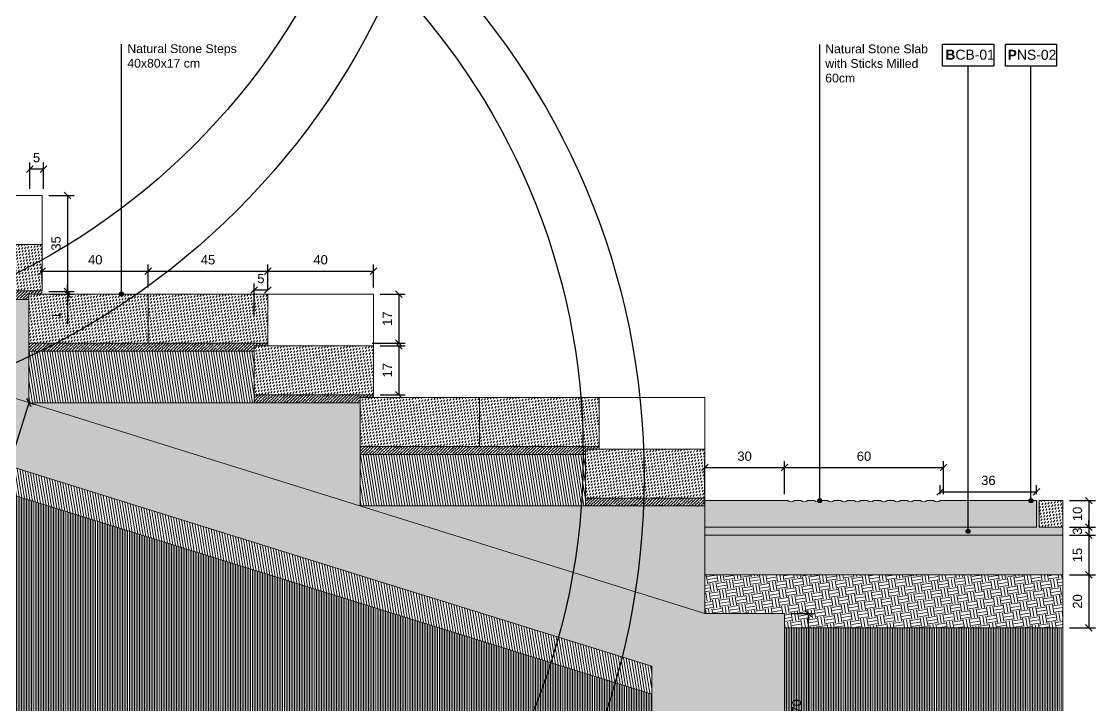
# Model space of a CAD drawing. Header units: metres. Extents: x -325 to 301, y -147 to 149.
# Drawn here: x 76.837 to 80.885, y 38.441 to 41.02 of the extents above; entities that cross this region are included whole.
import ezdxf

# ---------------------------------------------------------------- set-up
doc = ezdxf.new("R2010")
doc.units = ezdxf.units.M
doc.layers.get('Defpoints').update_dxf_attribs({"lineweight": 13})
doc.layers.add('-AUX_MON', color=3, linetype='Continuous', plot=False)
doc.layers.add('-AUX_RIM', color=2, linetype='Continuous', plot=False)
doc.layers.add('0-TX-1_25', color=7, linetype='Continuous', true_color=0x3f4f7f)
doc.layers.add('EIT_3 TR sorra', color=7, linetype='Continuous', true_color=0xd8ceb0)
doc.layers.add('03-TR-Paviment_08_Natural Stone Bleachers', color=7, linetype='Continuous', lineweight=5, true_color=0xafad9d)
doc.layers.add('3-TR tot_u', color=7, linetype='Continuous', lineweight=5, true_color=0x787878)
for name, color, linetype, lineweight in [('1-CM', 7, 'Continuous', 0), ('2-L-secció', 1, 'Continuous', 0), ('3-TR Formigó', 252, 'Continuous', 0), ('3-TR Seleccionat', 44, 'Continuous', 0), ('3-TR Tot-u', 37, 'Continuous', 0)]:
    doc.layers.add(name, color=color, linetype=linetype, lineweight=lineweight)
doc.layers.add('A-KEYPLAN_HATCH', color=7, linetype='Continuous')
doc.layers.add('A_TEXT_2', color=7, linetype='Continuous')
doc.styles.get("Standard").update_dxf_attribs({"font": 'arial.ttf'})
doc.dimstyles.new('ISO-25', dxfattribs={"dimtxt": 0.1, "dimasz": 0.1, "dimexe": 0.1, "dimexo": 0.1, "dimgap": 0.1, "dimtad": 1, "dimdec": 0, "dimlfac": 100, "dimzin": 9, "dimtxsty": 'Standard', "dimblk": 'OBLIQUE', "dimcen": 0.1, "dimadec": 0, "dimazin": 0, "dimtfac": 1, "dimtdec": 0, "dimtmove": 0, "dimatfit": 3, "dimldrblk": 'OBLIQUE', "dimfxl": 1, "dimarcsym": 0})

# ---------------------------------------------------------------- blocks, each defined once
blk = doc.blocks.new('_Oblique')
at = {"color": 0, "lineweight": -2}
blk.add_line((-0.5, -0.5), (0.5, 0.5), dxfattribs=at)
blk = doc.blocks.new('*D1819')
at = {"layer": '0-TX-1_25', "color": 0, "lineweight": -2, "transparency": 16777216}
for p, q in [((78.1884, 39.797), (78.2834, 39.797)), ((78.2584, 39.797), (78.2584, 39.6125)), ((78.1884, 39.6125), (78.2834, 39.6125))]:
    blk.add_line(p, q, dxfattribs=at)
at = {"layer": 'Defpoints', "color": 0, "transparency": 16777216}
for p in [(78.1634, 39.797), (78.1634, 39.6125), (78.2584, 39.6125)]:
    blk.add_point(p, dxfattribs=at)
at = {"layer": '0-TX-1_25', "color": 0, "lineweight": -2, "transparency": 16777216, "xscale": 0.025, "yscale": 0.025, "zscale": 0.025}
for p, rotation in [((78.2584, 39.797), 90), ((78.2584, 39.6125), 270)]:
    blk.add_blockref('_Oblique', p, dxfattribs=dict(at, rotation=rotation))
at = {"layer": '0-TX-1_25', "color": 0, "transparency": 16777216, "insert": (78.2158, 39.7048), "char_height": 0.035, "attachment_point": 5, "rotation": 90}
blk.add_mtext('17', dxfattribs=at)
blk = doc.blocks.new('*D1813')
at = {"layer": '0-TX-1_25', "color": 0, "lineweight": -2, "transparency": 16777216}
for p, q in [((76.8679, 40.3883), (76.8679, 40.4883)), ((76.9192, 40.3888), (76.9192, 40.4883)), ((76.9192, 40.4633), (76.8679, 40.4633))]:
    blk.add_line(p, q, dxfattribs=at)
at = {"layer": 'Defpoints', "color": 0, "transparency": 16777216}
for p in [(76.8679, 40.4633), (76.8679, 40.3633), (76.9192, 40.3638)]:
    blk.add_point(p, dxfattribs=at)
at = {"layer": '0-TX-1_25', "color": 0, "lineweight": -2, "transparency": 16777216, "xscale": 0.025, "yscale": 0.025, "zscale": 0.025, "rotation": 180}
blk.add_blockref('_Oblique', (76.8679, 40.4633), dxfattribs=at)
at = {"layer": '0-TX-1_25', "color": 0, "lineweight": -2, "transparency": 16777216, "xscale": 0.025, "yscale": 0.025, "zscale": 0.025}
blk.add_blockref('_Oblique', (76.9192, 40.4633), dxfattribs=at)
at = {"layer": '0-TX-1_25', "color": 0, "transparency": 16777216, "insert": (76.8935, 40.5061), "char_height": 0.035, "attachment_point": 5}
blk.add_mtext('5', dxfattribs=at)
blk = doc.blocks.new('*D1817')
at = {"layer": '0-TX-1_25', "color": 0, "lineweight": -2, "transparency": 16777216}
for p, q in [((76.9396, 40.3633), (77.0349, 40.3633)), ((77.0099, 40.3633), (77.0099, 40.002)), ((76.9396, 40.002), (77.0349, 40.002))]:
    blk.add_line(p, q, dxfattribs=at)
at = {"layer": 'Defpoints', "color": 0, "transparency": 16777216}
for p in [(76.9146, 40.3633), (76.9146, 40.002), (77.0099, 40.002)]:
    blk.add_point(p, dxfattribs=at)
at = {"layer": '0-TX-1_25', "color": 0, "lineweight": -2, "transparency": 16777216, "xscale": 0.025, "yscale": 0.025, "zscale": 0.025}
for p, rotation in [((77.0099, 40.3633), 90), ((77.0099, 40.002), 270)]:
    blk.add_blockref('_Oblique', p, dxfattribs=dict(at, rotation=rotation))
at = {"layer": '0-TX-1_25', "color": 0, "transparency": 16777216, "insert": (76.967, 40.1827), "char_height": 0.035, "attachment_point": 5, "rotation": 90}
blk.add_mtext('35', dxfattribs=at)
blk = doc.blocks.new('*D1818')
at = {"layer": '0-TX-1_25', "color": 0, "lineweight": -2, "transparency": 16777216}
for p, q in [((76.9395, 40.002), (77.0349, 40.002)), ((77.0099, 40.002), (77.0099, 40.027)), ((77.0099, 40.002), (77.0099, 39.992)), ((76.9395, 39.992), (77.0349, 39.992)), ((77.0099, 39.992), (77.0099, 39.8791))]:
    blk.add_line(p, q, dxfattribs=at)
at = {"layer": 'Defpoints', "color": 0, "transparency": 16777216}
for p in [(76.9145, 40.002), (76.9145, 39.992), (77.0099, 39.992)]:
    blk.add_point(p, dxfattribs=at)
at = {"layer": '0-TX-1_25', "color": 0, "lineweight": -2, "transparency": 16777216, "xscale": 0.025, "yscale": 0.025, "zscale": 0.025}
for p, rotation in [((77.0099, 40.002), 270), ((77.0099, 39.992), 90)]:
    blk.add_blockref('_Oblique', p, dxfattribs=dict(at, rotation=rotation))
at = {"layer": '0-TX-1_25', "color": 0, "transparency": 16777216, "insert": (76.9673, 39.9106), "char_height": 0.035, "attachment_point": 5, "rotation": 90}
blk.add_mtext('1', dxfattribs=at)
blk = doc.blocks.new('*D1816')
at = {"layer": '0-TX-1_25', "color": 0, "lineweight": -2, "transparency": 16777216}
for p, q in [((76.8646, 39.5825), (76.7901, 39.3439)), ((76.8646, 39.5825), (76.8884, 39.5751)), ((76.7901, 39.3439), (76.814, 39.3364))]:
    blk.add_line(p, q, dxfattribs=at)
at = {"layer": 'Defpoints', "color": 0, "transparency": 16777216}
for p in [(76.8646, 39.5825), (76.7901, 39.3439), (76.7901, 39.3439)]:
    blk.add_point(p, dxfattribs=at)
at = {"layer": '0-TX-1_25', "color": 0, "lineweight": -2, "transparency": 16777216, "xscale": 0.025, "yscale": 0.025, "zscale": 0.025}
for p, rotation in [((76.8646, 39.5825), 72.67923719380184), ((76.7901, 39.3439), 252.6792371938018)]:
    blk.add_blockref('_Oblique', p, dxfattribs=dict(at, rotation=rotation))
at = {"layer": '0-TX-1_25', "color": 0, "transparency": 16777216, "insert": (76.7864, 39.476), "char_height": 0.035, "attachment_point": 5, "rotation": 72.6792}
blk.add_mtext('25', dxfattribs=at)
blk = doc.blocks.new('*D1824')
at = {"layer": '0-TX-1_25', "color": 0, "lineweight": -2, "transparency": 16777216}
for p, q in [((80.7872, 39.2131), (80.8848, 39.2131)), ((80.8598, 39.2131), (80.8598, 39.1131)), ((80.7872, 39.1131), (80.8848, 39.1131))]:
    blk.add_line(p, q, dxfattribs=at)
at = {"layer": 'Defpoints', "color": 0, "transparency": 16777216}
for p in [(80.7622, 39.2131), (80.7622, 39.1131), (80.8598, 39.1131)]:
    blk.add_point(p, dxfattribs=at)
at = {"layer": '0-TX-1_25', "color": 0, "lineweight": -2, "transparency": 16777216, "xscale": 0.025, "yscale": 0.025, "zscale": 0.025}
for p, rotation in [((80.8598, 39.2131), 90), ((80.8598, 39.1131), 270)]:
    blk.add_blockref('_Oblique', p, dxfattribs=dict(at, rotation=rotation))
at = {"layer": '0-TX-1_25', "color": 0, "transparency": 16777216, "insert": (80.8169, 39.1631), "char_height": 0.035, "attachment_point": 5, "rotation": 90}
blk.add_mtext('10', dxfattribs=at)
blk = doc.blocks.new('*D1822')
at = {"layer": '0-TX-1_25', "color": 0, "lineweight": -2, "transparency": 16777216}
for p, q in [((80.7872, 39.1131), (80.8848, 39.1131)), ((80.8598, 39.1131), (80.8598, 39.1381)), ((80.8598, 39.1131), (80.8598, 39.0831)), ((80.7872, 39.0831), (80.8848, 39.0831)), ((80.8598, 39.0831), (80.8598, 39.0581))]:
    blk.add_line(p, q, dxfattribs=at)
at = {"layer": 'Defpoints', "color": 0, "transparency": 16777216}
for p in [(80.7622, 39.1131), (80.7622, 39.0831), (80.8598, 39.0831)]:
    blk.add_point(p, dxfattribs=at)
at = {"layer": '0-TX-1_25', "color": 0, "lineweight": -2, "transparency": 16777216, "xscale": 0.025, "yscale": 0.025, "zscale": 0.025}
for p, rotation in [((80.8598, 39.1131), 270), ((80.8598, 39.0831), 90)]:
    blk.add_blockref('_Oblique', p, dxfattribs=dict(at, rotation=rotation))
at = {"layer": '0-TX-1_25', "color": 0, "transparency": 16777216, "insert": (80.8169, 39.0981), "char_height": 0.035, "attachment_point": 5, "rotation": 90}
blk.add_mtext('3', dxfattribs=at)
blk = doc.blocks.new('hatch keyplan 2')
at = {"layer": 'A-KEYPLAN_HATCH'}
blk.add_lwpolyline([(0, 0.00548), (0.01287, 0.00548), (0.01287, 0), (0, 0)], close=True, dxfattribs=at)
blk = doc.blocks.new('hatch keyplan')
at = {"layer": 'A-KEYPLAN_HATCH'}
blk.add_blockref('hatch keyplan 2', (1.43058, 0.85215), dxfattribs=at)
blk = doc.blocks.new('PNS01')
at = {"layer": 'A-KEYPLAN_HATCH'}
blk.add_blockref('hatch keyplan', (-1.42958, -0.85215), dxfattribs=at)
at = {"layer": 'A_TEXT_2', "insert": (0.0002, 0.00408), "char_height": 0.0025, "attachment_point": 1}
blk.add_mtext_dynamic_manual_height_columns('\\pi0.00139;{\\fArial|b1|i0|c0|p34;P}NS-02', width=0.0145619, gutter_width=0.015, heights=[0], dxfattribs=at)
blk = doc.blocks.new('POINT')
at = {"layer": '0-TX-1_25'}
h = blk.add_hatch(dxfattribs=at)
h.set_pattern_fill('ANGLE', color=256)
h.set_pattern_definition([(0, (-83.747, -12.726), (0, 6.985), [5.08, -1.905]), (90, (-83.747, -12.726), (-6.985, 4e-16), [5.08, -1.905])])
edge = h.paths.add_edge_path()
edge.add_arc((0, 0), 0.0075, 0, 360)
h = blk.add_hatch(color=256, dxfattribs=at)
h.dxf.hatch_style = 1
edge = h.paths.add_edge_path()
edge.add_arc((0, 0), 0.0075, 0, 360)
blk.add_circle((0, 0), 0.0075, dxfattribs=at)
blk = doc.blocks.new('*D1823')
at = {"layer": '0-TX-1_25', "color": 0, "lineweight": -2, "transparency": 16777216}
for p, q in [((80.2997, 39.2381), (80.2997, 39.2714)), ((80.6622, 39.2381), (80.6622, 39.2714)), ((80.2997, 39.2464), (80.6622, 39.2464))]:
    blk.add_line(p, q, dxfattribs=at)
at = {"layer": 'Defpoints', "color": 0, "transparency": 16777216}
for p in [(80.6622, 39.2464), (80.2997, 39.2131), (80.6622, 39.2131)]:
    blk.add_point(p, dxfattribs=at)
at = {"layer": '0-TX-1_25', "color": 0, "lineweight": -2, "transparency": 16777216, "xscale": 0.025, "yscale": 0.025, "zscale": 0.025, "rotation": 180}
blk.add_blockref('_Oblique', (80.2997, 39.2464), dxfattribs=at)
at = {"layer": '0-TX-1_25', "color": 0, "lineweight": -2, "transparency": 16777216, "xscale": 0.025, "yscale": 0.025, "zscale": 0.025}
blk.add_blockref('_Oblique', (80.6622, 39.2464), dxfattribs=at)
at = {"layer": '0-TX-1_25', "color": 0, "transparency": 16777216, "insert": (80.481, 39.2893), "char_height": 0.035, "attachment_point": 5}
blk.add_mtext('36', dxfattribs=at)
blk = doc.blocks.new('*D1820')
at = {"layer": '0-TX-1_25', "color": 0, "lineweight": -2, "transparency": 16777216}
for p, q in [((79.7122, 39.2381), (79.7122, 39.3626)), ((80.3122, 39.2381), (80.3122, 39.3626)), ((79.7122, 39.3376), (80.3122, 39.3376))]:
    blk.add_line(p, q, dxfattribs=at)
at = {"layer": 'Defpoints', "color": 0, "transparency": 16777216}
for p in [(80.3122, 39.3376), (79.7122, 39.2131), (80.3122, 39.2131)]:
    blk.add_point(p, dxfattribs=at)
at = {"layer": '0-TX-1_25', "color": 0, "lineweight": -2, "transparency": 16777216, "xscale": 0.025, "yscale": 0.025, "zscale": 0.025, "rotation": 180}
blk.add_blockref('_Oblique', (79.7122, 39.3376), dxfattribs=at)
at = {"layer": '0-TX-1_25', "color": 0, "lineweight": -2, "transparency": 16777216, "xscale": 0.025, "yscale": 0.025, "zscale": 0.025}
blk.add_blockref('_Oblique', (80.3122, 39.3376), dxfattribs=at)
at = {"layer": '0-TX-1_25', "color": 0, "transparency": 16777216, "insert": (80.0122, 39.3804), "char_height": 0.035, "attachment_point": 5}
blk.add_mtext('60', dxfattribs=at)
blk = doc.blocks.new('*D1821')
at = {"layer": '0-TX-1_25', "color": 0, "lineweight": -2, "transparency": 16777216}
for p, q in [((79.4122, 39.2381), (79.4122, 39.3626)), ((79.7122, 39.2381), (79.7122, 39.3626)), ((79.4122, 39.3376), (79.7122, 39.3376))]:
    blk.add_line(p, q, dxfattribs=at)
at = {"layer": 'Defpoints', "color": 0, "transparency": 16777216}
for p in [(79.7122, 39.3376), (79.4122, 39.2131), (79.7122, 39.2131)]:
    blk.add_point(p, dxfattribs=at)
at = {"layer": '0-TX-1_25', "color": 0, "lineweight": -2, "transparency": 16777216, "xscale": 0.025, "yscale": 0.025, "zscale": 0.025, "rotation": 180}
blk.add_blockref('_Oblique', (79.4122, 39.3376), dxfattribs=at)
at = {"layer": '0-TX-1_25', "color": 0, "lineweight": -2, "transparency": 16777216, "xscale": 0.025, "yscale": 0.025, "zscale": 0.025}
blk.add_blockref('_Oblique', (79.7122, 39.3376), dxfattribs=at)
at = {"layer": '0-TX-1_25', "color": 0, "transparency": 16777216, "insert": (79.5622, 39.3805), "char_height": 0.035, "attachment_point": 5}
blk.add_mtext('30', dxfattribs=at)
blk = doc.blocks.new('*D1825')
at = {"layer": '0-TX-1_25', "color": 0, "lineweight": -2, "transparency": 16777216}
for p, q in [((77.7646, 40.017), (77.7646, 40.1032)), ((77.7646, 40.0782), (78.1634, 40.0782)), ((78.1634, 40.017), (78.1634, 40.1032))]:
    blk.add_line(p, q, dxfattribs=at)
at = {"layer": 'Defpoints', "color": 0, "transparency": 16777216}
for p in [(78.1634, 40.0782), (77.7646, 39.992), (78.1634, 39.992)]:
    blk.add_point(p, dxfattribs=at)
at = {"layer": '0-TX-1_25', "color": 0, "lineweight": -2, "transparency": 16777216, "xscale": 0.025, "yscale": 0.025, "zscale": 0.025, "rotation": 180}
blk.add_blockref('_Oblique', (77.7646, 40.0782), dxfattribs=at)
at = {"layer": '0-TX-1_25', "color": 0, "lineweight": -2, "transparency": 16777216, "xscale": 0.025, "yscale": 0.025, "zscale": 0.025}
blk.add_blockref('_Oblique', (78.1634, 40.0782), dxfattribs=at)
at = {"layer": '0-TX-1_25', "color": 0, "transparency": 16777216, "insert": (77.964, 40.1211), "char_height": 0.035, "attachment_point": 5}
blk.add_mtext('40', dxfattribs=at)
blk = doc.blocks.new('*D1826')
at = {"layer": '0-TX-1_25', "color": 0, "lineweight": -2, "transparency": 16777216}
for p, q in [((77.3146, 40.017), (77.3146, 40.1032)), ((77.3146, 40.0782), (77.7646, 40.0782)), ((77.7646, 40.017), (77.7646, 40.1032))]:
    blk.add_line(p, q, dxfattribs=at)
at = {"layer": 'Defpoints', "color": 0, "transparency": 16777216}
for p in [(77.7646, 40.0782), (77.3146, 39.992), (77.7646, 39.992)]:
    blk.add_point(p, dxfattribs=at)
at = {"layer": '0-TX-1_25', "color": 0, "lineweight": -2, "transparency": 16777216, "xscale": 0.025, "yscale": 0.025, "zscale": 0.025, "rotation": 180}
blk.add_blockref('_Oblique', (77.3146, 40.0782), dxfattribs=at)
at = {"layer": '0-TX-1_25', "color": 0, "lineweight": -2, "transparency": 16777216, "xscale": 0.025, "yscale": 0.025, "zscale": 0.025}
blk.add_blockref('_Oblique', (77.7646, 40.0782), dxfattribs=at)
at = {"layer": '0-TX-1_25', "color": 0, "transparency": 16777216, "insert": (77.5396, 40.121), "char_height": 0.035, "attachment_point": 5}
blk.add_mtext('45', dxfattribs=at)
blk = doc.blocks.new('*D1827')
at = {"layer": '0-TX-1_25', "color": 0, "lineweight": -2, "transparency": 16777216}
for p, q in [((76.9146, 40.0288), (76.9146, 40.1032)), ((76.9146, 40.0782), (77.3146, 40.0782)), ((77.3146, 40.0288), (77.3146, 40.1032))]:
    blk.add_line(p, q, dxfattribs=at)
at = {"layer": 'Defpoints', "color": 0, "transparency": 16777216}
for p in [(77.3146, 40.0782), (76.9146, 40.0038), (77.3146, 40.0038)]:
    blk.add_point(p, dxfattribs=at)
at = {"layer": '0-TX-1_25', "color": 0, "lineweight": -2, "transparency": 16777216, "xscale": 0.025, "yscale": 0.025, "zscale": 0.025, "rotation": 180}
blk.add_blockref('_Oblique', (76.9146, 40.0782), dxfattribs=at)
at = {"layer": '0-TX-1_25', "color": 0, "lineweight": -2, "transparency": 16777216, "xscale": 0.025, "yscale": 0.025, "zscale": 0.025}
blk.add_blockref('_Oblique', (77.3146, 40.0782), dxfattribs=at)
at = {"layer": '0-TX-1_25', "color": 0, "transparency": 16777216, "insert": (77.1146, 40.1211), "char_height": 0.035, "attachment_point": 5}
blk.add_mtext('40', dxfattribs=at)
blk = doc.blocks.new('*D1828')
at = {"layer": '0-TX-1_25', "color": 0, "lineweight": -2, "transparency": 16777216}
for p, q in [((77.7134, 39.9073), (77.7134, 40.0323)), ((77.7646, 40.0073), (77.7134, 40.0073)), ((77.7646, 40.0073), (77.7646, 40.0323))]:
    blk.add_line(p, q, dxfattribs=at)
at = {"layer": 'Defpoints', "color": 0, "transparency": 16777216}
for p in [(77.7134, 40.0073), (77.7646, 39.992), (77.7134, 39.797)]:
    blk.add_point(p, dxfattribs=at)
at = {"layer": '0-TX-1_25', "color": 0, "lineweight": -2, "transparency": 16777216, "xscale": 0.025, "yscale": 0.025, "zscale": 0.025, "rotation": 180}
blk.add_blockref('_Oblique', (77.7134, 40.0073), dxfattribs=at)
at = {"layer": '0-TX-1_25', "color": 0, "lineweight": -2, "transparency": 16777216, "xscale": 0.025, "yscale": 0.025, "zscale": 0.025}
blk.add_blockref('_Oblique', (77.7646, 40.0073), dxfattribs=at)
at = {"layer": '0-TX-1_25', "color": 0, "transparency": 16777216, "insert": (77.739, 40.0501), "char_height": 0.035, "attachment_point": 5}
blk.add_mtext('5', dxfattribs=at)
blk = doc.blocks.new('*D1829')
at = {"layer": '0-TX-1_25', "color": 0, "lineweight": -2, "transparency": 16777216}
for p, q in [((78.1884, 39.9914), (78.2834, 39.9914)), ((78.2584, 39.9914), (78.2584, 39.807)), ((78.1584, 39.807), (78.2834, 39.807))]:
    blk.add_line(p, q, dxfattribs=at)
at = {"layer": 'Defpoints', "color": 0, "transparency": 16777216}
for p in [(78.1634, 39.9914), (77.7646, 39.807), (78.2584, 39.807)]:
    blk.add_point(p, dxfattribs=at)
at = {"layer": '0-TX-1_25', "color": 0, "lineweight": -2, "transparency": 16777216, "xscale": 0.025, "yscale": 0.025, "zscale": 0.025}
for p, rotation in [((78.2584, 39.9914), 90), ((78.2584, 39.807), 270)]:
    blk.add_blockref('_Oblique', p, dxfattribs=dict(at, rotation=rotation))
at = {"layer": '0-TX-1_25', "color": 0, "transparency": 16777216, "insert": (78.2158, 39.8992), "char_height": 0.035, "attachment_point": 5, "rotation": 90}
blk.add_mtext('17', dxfattribs=at)
blk = doc.blocks.new('*D2683')
at = {"layer": '0-TX-1_25', "color": 0, "lineweight": -2, "transparency": 16777216}
for p, q in [((80.7872, 39.0831), (80.8848, 39.0831)), ((80.8598, 39.0831), (80.8598, 38.9331)), ((80.7872, 38.9331), (80.8848, 38.9331))]:
    blk.add_line(p, q, dxfattribs=at)
at = {"layer": 'Defpoints', "color": 0, "transparency": 16777216}
for p in [(80.7622, 39.0831), (80.7622, 38.9331), (80.8598, 38.9331)]:
    blk.add_point(p, dxfattribs=at)
at = {"layer": '0-TX-1_25', "color": 0, "lineweight": -2, "transparency": 16777216, "xscale": 0.025, "yscale": 0.025, "zscale": 0.025}
for p, rotation in [((80.8598, 39.0831), 90), ((80.8598, 38.9331), 270)]:
    blk.add_blockref('_Oblique', p, dxfattribs=dict(at, rotation=rotation))
at = {"layer": '0-TX-1_25', "color": 0, "transparency": 16777216, "insert": (80.8169, 39.0081), "char_height": 0.035, "attachment_point": 5, "rotation": 90}
blk.add_mtext('15', dxfattribs=at)
blk = doc.blocks.new('*D2684')
at = {"layer": '0-TX-1_25', "color": 0, "lineweight": -2, "transparency": 16777216}
for p, q in [((80.7872, 38.9331), (80.8848, 38.9331)), ((80.8598, 38.9331), (80.8598, 38.7331)), ((80.7872, 38.7331), (80.8848, 38.7331))]:
    blk.add_line(p, q, dxfattribs=at)
at = {"layer": 'Defpoints', "color": 0, "transparency": 16777216}
for p in [(80.7622, 38.9331), (80.7622, 38.7331), (80.8598, 38.7331)]:
    blk.add_point(p, dxfattribs=at)
at = {"layer": '0-TX-1_25', "color": 0, "lineweight": -2, "transparency": 16777216, "xscale": 0.025, "yscale": 0.025, "zscale": 0.025}
for p, rotation in [((80.8598, 38.9331), 90), ((80.8598, 38.7331), 270)]:
    blk.add_blockref('_Oblique', p, dxfattribs=dict(at, rotation=rotation))
at = {"layer": '0-TX-1_25', "color": 0, "transparency": 16777216, "insert": (80.8169, 38.8331), "char_height": 0.035, "attachment_point": 5, "rotation": 90}
blk.add_mtext('20', dxfattribs=at)
blk = doc.blocks.new('B-CB01')
at = {"layer": 'A-KEYPLAN_HATCH'}
blk.add_blockref('hatch keyplan', (-1.43058, -0.85215), dxfattribs=at)
at = {"layer": 'A_TEXT_2', "insert": (-0.0008, 0.00411), "char_height": 0.0025, "attachment_point": 1}
blk.add_mtext_dynamic_manual_height_columns('\\pi0.00152;{\\fArial|b1|i0|c0|p34;B}CB-01', width=0.0145619, gutter_width=0.015, heights=[0], dxfattribs=at)
blk = doc.blocks.new('*D2970')
at = {"layer": '0-TX-1_25', "color": 0, "lineweight": -2, "transparency": 16777216}
for p, q in [((79.7372, 38.7875), (79.8267, 38.7875)), ((79.8017, 38.7875), (79.8017, 38.0875)), ((79.7369, 38.0875), (79.8267, 38.0875))]:
    blk.add_line(p, q, dxfattribs=at)
at = {"layer": 'Defpoints', "color": 0, "transparency": 16777216}
for p in [(79.7122, 38.7875), (79.7119, 38.0875), (79.8017, 38.0875)]:
    blk.add_point(p, dxfattribs=at)
at = {"layer": '0-TX-1_25', "color": 0, "lineweight": -2, "transparency": 16777216, "xscale": 0.025, "yscale": 0.025, "zscale": 0.025}
for p, rotation in [((79.8017, 38.7875), 90), ((79.8017, 38.0875), 270)]:
    blk.add_blockref('_Oblique', p, dxfattribs=dict(at, rotation=rotation))
at = {"layer": '0-TX-1_25', "color": 0, "transparency": 16777216, "insert": (79.7589, 38.4375), "char_height": 0.035, "attachment_point": 5, "rotation": 90}
blk.add_mtext('70', dxfattribs=at)

msp = doc.modelspace()

# ---------------------------------------------------------------- hatches: boundary and pattern name
at = {"layer": '03-TR-Paviment_08_Natural Stone Bleachers'}
h = msp.add_hatch(dxfattribs=at)
h.set_pattern_fill('DASH', color=256, scale=0.002611, angle=233, style=0, double=1)
h.set_pattern_definition([(233, (-75.337319, -85.017519), (0.0016315323, -0.0116089556), [0.0082894435, -0.0082894435])])
h.paths.add_polyline_path([(76.4646, 40.1783), (76.4646, 40.0038), (76.9146, 40.0038), (76.9146, 40.1783)])
h = msp.add_hatch(dxfattribs=at)
h.set_pattern_fill('DASH', color=256, scale=0.002611, angle=233, style=0, double=1)
h.set_pattern_definition([(233, (-74.937319, -85.194368), (0.0016315323, -0.0116089556), [0.0082894435, -0.0082894435])])
h.paths.add_polyline_path([(76.8646, 39.992), (76.8646, 39.807), (77.3146, 39.807), (77.3146, 39.992)])
h = msp.add_hatch(dxfattribs=at)
h.set_pattern_fill('DASH', color=256, scale=0.002611, angle=233, style=0, double=1)
h.set_pattern_definition([(233, (-74.487319, -85.194368), (0.0016315323, -0.0116089556), [0.0082894435, -0.0082894435])])
h.paths.add_polyline_path([(77.3146, 39.992), (77.3146, 39.807), (77.7646, 39.807), (77.7646, 39.992)])
h = msp.add_hatch(dxfattribs=at)
h.set_pattern_fill('DASH', color=256, scale=0.002611, angle=233, style=0, double=1)
h.set_pattern_definition([(233, (-74.088482, -85.3988184), (0.0016315323, -0.0116089556), [0.0082894435, -0.0082894435])])
h.paths.add_polyline_path([(77.7134, 39.797), (77.7134, 39.6125), (78.1634, 39.6125), (78.1634, 39.797)])
h = msp.add_hatch(dxfattribs=at)
h.set_pattern_fill('DASH', color=256, scale=0.002611, angle=233, style=0, double=1)
h.set_pattern_definition([(233, (-73.6884825, -85.5838184), (0.0016315323, -0.0116089556), [0.0082894435, -0.0082894435])])
h.paths.add_polyline_path([(78.1134, 39.6025), (78.1134, 39.4175), (78.5634, 39.4175), (78.5634, 39.6025)])
h = msp.add_hatch(dxfattribs=at)
h.set_pattern_fill('DASH', color=256, scale=0.002611, angle=233, style=0, double=1)
h.set_pattern_definition([(233, (-73.2384825, -85.5838184), (0.0016315323, -0.0116089556), [0.0082894435, -0.0082894435])])
h.paths.add_polyline_path([(78.5634, 39.6025), (78.5634, 39.4175), (79.0134, 39.4175), (79.0134, 39.6025)])
h = msp.add_hatch(dxfattribs=at)
h.set_pattern_fill('DASH', color=256, scale=0.002611, angle=233, style=0, double=1)
h.set_pattern_definition([(233, (-72.8396455, -85.788269), (0.0016315323, -0.0116089556), [0.0082894435, -0.0082894435])])
h.paths.add_polyline_path([(78.9622, 39.4075), (78.9622, 39.2231), (79.4122, 39.2231), (79.4122, 39.4075)])
h = msp.add_hatch(dxfattribs=at)
h.set_pattern_fill('DASH', color=256, scale=0.002611, angle=233, style=0, double=1)
h.set_pattern_definition([(233, (-72.3896455, -85.6938184), (0.0016315323, -0.0116089556), [0.0082894435, -0.0082894435])])
edge = h.paths.add_edge_path()
edge.add_arc((79.7372, 39.2262), 0.0181, 226.3972, 313.6028)
edge.add_line((79.7497, 39.2131), (79.7747, 39.2131))
edge.add_arc((79.7872, 39.2262), 0.0181, 226.3972, 313.6028)
edge.add_line((79.7997, 39.2131), (79.8247, 39.2131))
edge.add_arc((79.8372, 39.2262), 0.0181, 226.3972, 313.6028)
edge.add_line((79.8497, 39.2131), (79.8747, 39.2131))
edge.add_arc((79.8872, 39.2262), 0.0181, 226.3972, 313.6028)
edge.add_line((79.8997, 39.2131), (79.9247, 39.2131))
edge.add_arc((79.9372, 39.2262), 0.0181, 226.3972, 313.6028)
edge.add_line((79.9497, 39.2131), (79.9747, 39.2131))
edge.add_arc((79.9872, 39.2262), 0.0181, 226.3972, 313.6028)
edge.add_line((79.9997, 39.2131), (80.0747, 39.2131))
edge.add_arc((80.0872, 39.2262), 0.0181, 226.3972, 313.6028)
edge.add_line((80.0997, 39.2131), (80.1247, 39.2131))
edge.add_arc((80.1372, 39.2262), 0.0181, 226.3972, 313.6028)
edge.add_line((80.1497, 39.2131), (80.1747, 39.2131))
edge.add_arc((80.1872, 39.2262), 0.0181, 226.3972, 313.6028)
edge.add_line((80.1997, 39.2131), (80.2247, 39.2131))
edge.add_arc((80.2372, 39.2262), 0.0181, 226.3972, 313.6028)
edge.add_line((80.2497, 39.2131), (80.6622, 39.2131))
edge.add_line((80.6622, 39.2131), (80.6622, 39.1131))
edge.add_line((80.6622, 39.1131), (79.4122, 39.1131))
edge.add_line((79.4122, 39.1131), (79.4122, 39.2131))
edge.add_line((79.4122, 39.2131), (79.7247, 39.2131))
h = msp.add_hatch(dxfattribs=at)
h.set_pattern_fill('DASH', color=256, scale=0.002611, angle=233, style=0, double=1)
h.set_pattern_definition([(233, (-71.1296455, -85.6938184), (0.0016315323, -0.0116089556), [0.0082894435, -0.0082894435])])
h.paths.add_polyline_path([(80.7622, 39.1131), (80.7622, 39.2131), (80.6722, 39.2131), (80.6722, 39.1131)])
at = {"layer": '3-TR Formigó'}
h = msp.add_hatch(dxfattribs=at)
h.set_pattern_fill('ANSI31', color=256, scale=0.003, angle=234.1752)
h.set_pattern_definition([(279.175244, (-134.920726, -3.87948), (0.00940313004, 0.0015188056), [])])
h.paths.add_polyline_path([(79.2122, 38.5885), (74.3954, 40.0907), (74.2882, 40.0907), (74.2882, 39.9907), (74.3802, 39.9907), (79.2122, 38.4838)])
h = msp.add_hatch(dxfattribs=at)
h.set_pattern_fill('ANSI31', color=256, scale=0.003, angle=234.1752, style=0)
h.set_pattern_definition([(279.1752, (76.997052, 39.682547), (0.00940313, 0.0015188), [])])
h.paths.add_polyline_path([(77.7134, 39.777), (76.8646, 39.777), (76.8646, 39.5825), (77.7134, 39.5825)])
h = msp.add_hatch(dxfattribs=at)
h.set_pattern_fill('ANSI31', color=256, scale=0.003, angle=234.1752, style=0)
h.set_pattern_definition([(279.1752, (78.245888, 39.293097), (0.00940313, 0.0015188), [])])
h.paths.add_polyline_path([(78.9622, 39.3875), (78.1134, 39.3875), (78.1134, 39.1931), (78.9622, 39.1931)])
at = {"layer": '3-TR Seleccionat'}
h = msp.add_hatch(dxfattribs=at)
h.set_pattern_fill('ANSI31', color=256, scale=0.002, angle=225)
h.set_pattern_definition([(270, (0.693946, -6.910338), (0.00635, -9e-19), [])])
h.paths.add_polyline_path([(79.2122, 38.4838), (74.3802, 39.9907), (74.288, 39.9907), (74.2886, 39.5433), (73.4882, 39.5433), (73.4882, 40.1135), (73.4882, 40.2486), (73.1634, 40.2486), (73.1634, 37.8818), (80.7622, 37.8814), (80.7622, 38.7331), (79.7122, 38.7331), (79.7122, 37.988), (79.2122, 37.988)])
at = {"layer": '3-TR Tot-u'}
h = msp.add_hatch(dxfattribs=at)
h.set_pattern_fill('EARTH', color=256, scale=0.005, angle=-80.8248)
h.set_pattern_definition([(279.175244, (5.943947, -13.878493), (0.036406452, -0.026281081), [0.03175, -0.03175]), (279.175244, (5.9557, -13.876595), (0.036406452, -0.026281081), [0.03175, -0.03175]), (279.175244, (5.967455, -13.874696), (0.036406452, -0.026281081), [0.03175, -0.03175]), (9.175244, (5.972006, -13.87798), (0.026281081, 0.036406452), [0.03175, -0.03175]), (9.175244, (5.973904, -13.889735), (0.026281081, 0.036406452), [0.03175, -0.03175]), (9.175244, (5.975803, -13.90149), (0.026281081, 0.036406452), [0.03175, -0.03175])])
h.paths.add_polyline_path([(79.4122, 38.9331), (79.4122, 38.788), (79.7122, 38.788), (79.7122, 38.7331), (80.7622, 38.7331), (80.7622, 38.9331)])
at = {"layer": '3-TR tot_u'}
h = msp.add_hatch(dxfattribs=at)
h.set_pattern_fill('AR-CONC', color=256, scale=0.0002, angle=90.2664)
h.set_pattern_definition([(140.2664143104, (269983.897746, -738417.840555), (0.0030183585511, 0.0364513625844), [0.00381, -0.04191]), (85.2664143104, (269983.897746, -738417.840555), (-0.0381781810675, -0.0072262829332), [0.003048, -0.033528116834]), (190.7178590104, (269983.897998, -738417.837518), (-0.0351598209585, 0.0292250795622), [0.00323800176, -0.03561804892]), (136.4506143104, (269983.887586, -738417.840603), (0.0081562825582, 0.0542543196878), [0.005715, -0.062865]), (186.9019719204, (269983.888266, -738417.83608), (-0.049705465848, 0.047250217616), [0.004857004628, -0.053427121632]), (81.45056548, (269983.887586, -738417.8406), (-0.0497054658455, 0.0472502176188), [0.004571993414, -0.050291946384]), (111.2664143104, (269983.890103, -738417.83551), (0.0203118235131, 0.0304176527954), [0.00381, -0.04191]), (56.2664143104, (269983.890103, -738417.83551), (-0.0368946682902, 0.0121889849718), [0.003048, -0.033528]), (161.7178593104, (269983.891795, -738417.832976), (-0.016582844967, 0.0426066376987), [0.00323800176, -0.03561798752]), (127.7664143104, (269983.897746, -738417.840555), (-0.0169136972324, 0.00053908133522), [0, -0.0331216, 0, -0.034036, 0, -0.033655]), (97.7664143104, (269983.897746, -738417.840555), (-0.02009803784808, 0.0132706243038), [0, -0.0194056, 0, -0.0323596, 0, -0.012827]), (57.7664143104, (269983.897799, -738417.851884), (0.00101964285024, 0.02712315336895), [0, -0.0127, 0, -0.039624, 0, -0.052578]), (47.7664143104, (269983.897823, -738417.856963), (-0.0052229971542, 0.0296018704426), [0, -0.01651, 0, -0.0263144, 0, -0.037338])])
h.paths.add_polyline_path([(75.6157, 40.3433), (73.4882, 40.3433), (73.4882, 39.6433), (74.2882, 39.6433), (74.2882, 40.0907), (74.3954, 40.0907), (79.2122, 38.5885), (79.2122, 38.088), (79.7122, 38.088), (79.7122, 38.788), (79.4122, 38.788), (79.4122, 39.1931), (78.1134, 39.1931), (78.1134, 39.5825), (76.8646, 39.5825), (76.8646, 39.972), (75.6153, 39.972)])
h = msp.add_hatch(dxfattribs=at)
h.set_pattern_fill('AR-CONC', color=256, scale=0.00025, angle=89.8705)
h.set_pattern_definition([(139.870481342, (269981.6232, -738412.60712), (0.004087719458, 0.0455370432033), [0.0047625, -0.0523875]), (84.870481342, (269981.6232, -738412.60712), (-0.0477840064323, -0.008702860646), [0.00381, -0.0419101460425]), (190.321926042, (269981.62354, -738412.603326), (-0.0436962850277, 0.0368341824326), [0.0040475022, -0.04452256115]), (136.054681342, (269981.6105, -738412.60709), (0.0106637503727, 0.0677458276376), [0.00714375, -0.07858125]), (186.506038952, (269981.61139, -738412.60145), (-0.0617222086057, 0.059490710113), [0.006071255785, -0.06678390204]), (81.054632512, (269981.6105, -738412.60709), (-0.0617222086026, 0.059490710116), [0.0057149917675, -0.06286493298]), (110.870481342, (269981.613688, -738412.60075), (0.0256519162593, 0.0378457077121), [0.0047625, -0.0523875]), (55.870481342, (269981.613688, -738412.60075), (-0.046011947622, 0.015554557991), [0.00381, -0.04191]), (161.321926342, (269981.615825, -738412.597596), (-0.0203600316004, 0.0534002656193), [0.0040475022, -0.0445224844]), (127.370481342, (269981.623198, -738412.607121), (-0.02113696024267, 0.00081993353672), [0, -0.041402, 0, -0.042545, 0, -0.04206875]), (97.370481342, (269981.623198, -738412.60712), (-0.0250073178334, 0.01676148812264), [0, -0.024257, 0, -0.0404495, 0, -0.01603375]), (57.370481342, (269981.623166, -738412.621281), (0.00150880882485, 0.03389432469116), [0, -0.015875, 0, -0.04953, 0, -0.0657225]), (47.370481342, (269981.623152, -738412.62763), (-0.0062728940841, 0.0370465700346), [0, -0.0206375, 0, -0.032893, 0, -0.0466725])])
h.paths.add_polyline_path([(79.4122, 39.0831), (79.4122, 38.9331), (80.7622, 38.9331), (80.7622, 39.0831)])
at = {"layer": 'EIT_3 TR sorra'}
h = msp.add_hatch(dxfattribs=at)
h.set_pattern_fill('ANSI36', color=256, scale=0.002552, angle=-0.5675, style=0, double=1)
h.set_pattern_definition([(44.43255, (72.9411045, 44.046041), (0.004452031, 0.015709518), [0.020252618, -0.004050524, 0, -0.004050524])])
h.paths.add_polyline_path([(76.4646, 40.0038), (76.4646, 39.972), (76.8646, 39.972), (76.8646, 39.992), (76.9146, 39.992), (76.9146, 40.0038)])
h = msp.add_hatch(dxfattribs=at)
h.set_pattern_fill('ANSI36', color=256, scale=0.002552, angle=-0.5675, style=0, double=1)
h.set_pattern_definition([(44.43255, (74.1899414, 43.849192), (0.004452031, 0.015709518), [0.020252618, -0.004050524, 0, -0.004050524])])
h.paths.add_polyline_path([(76.8646, 39.807), (76.8646, 39.777), (77.7134, 39.777), (77.7134, 39.797), (77.7646, 39.797), (77.7646, 39.807)])
h = msp.add_hatch(dxfattribs=at)
h.set_pattern_fill('ANSI36', color=256, scale=0.002552, angle=-0.5675, style=0, double=1)
h.set_pattern_definition([(44.43255, (74.1899414, 43.654742), (0.004452031, 0.015709518), [0.020252618, -0.004050524, 0, -0.004050524])])
h.paths.add_polyline_path([(77.7134, 39.6125), (77.7134, 39.5825), (78.1134, 39.5825), (78.1134, 39.6025), (78.1634, 39.6025), (78.1634, 39.6125)])
h = msp.add_hatch(dxfattribs=at)
h.set_pattern_fill('ANSI36', color=256, scale=0.002552, angle=-0.5675, style=0, double=1)
h.set_pattern_definition([(44.43255, (75.438778, 43.459742), (0.004452031, 0.015709518), [0.020252618, -0.004050524, 0, -0.004050524])])
h.paths.add_polyline_path([(78.1134, 39.4175), (78.1134, 39.3875), (78.9622, 39.3875), (78.9622, 39.4075), (79.0134, 39.4075), (79.0134, 39.4175)])
h = msp.add_hatch(dxfattribs=at)
h.set_pattern_fill('ANSI36', color=256, scale=0.002552, angle=-0.5675, style=0, double=1)
h.set_pattern_definition([(44.43255, (75.438778, 43.265291), (0.004452031, 0.015709518), [0.020252618, -0.004050524, 0, -0.004050524])])
h.paths.add_polyline_path([(78.9622, 39.2231), (78.9622, 39.1931), (79.4122, 39.1931), (79.4122, 39.2231)])
h = msp.add_hatch(dxfattribs=at)
h.set_pattern_fill('ANSI36', color=256, scale=0.003, style=0, double=1)
h.set_pattern_definition([(45, (79.292519, 43.6628385), (0.005051394, 0.018521778), [0.0238125, -0.0047625, 0, -0.0047625])])
h.paths.add_polyline_path([(79.4122, 39.1131), (80.6622, 39.1131), (80.6622, 39.2131), (80.6722, 39.2131), (80.6722, 39.1131), (80.7622, 39.1131), (80.7622, 39.0831), (79.4122, 39.0831)])

# ---------------------------------------------------------------- linework, layer by layer
at = {"layer": '-AUX_MON'}
for centre, radius in [((76.3843, 39.3031), 2.7993), ((76.3804, 39.3872), 2.5735)]:
    msp.add_circle(centre, radius, dxfattribs=at)
at = {"layer": '-AUX_RIM'}
for centre, radius in [((75.671, 42.2884), 2.7993), ((75.6672, 42.3725), 2.5735)]:
    msp.add_circle(centre, radius, dxfattribs=at)
at = {"layer": '0-TX-1_25'}
for points in [[(77.2132, 39.992), (77.2132, 40.9337)], [(79.8454, 39.2131), (79.8454, 40.9329)], [(80.4047, 39.0974), (80.4047, 40.8516)], [(80.6415, 39.2131), (80.6415, 40.8516)]]:
    msp.add_lwpolyline(points, dxfattribs=at)
at = {"layer": '1-CM'}
msp.add_line((78.1634, 39.636), (78.1634, 39.6025), dxfattribs=at)
for points in [[(76.5157, 40.3633), (76.9146, 40.3633), (76.9146, 40.1683)], [(74.4252, 40.3433), (73.4882, 40.3433), (73.4882, 39.6433), (74.2882, 39.6433), (74.2882, 40.0907), (74.3954, 40.0907), (75.8301, 39.6433), (78.1165, 38.9302)], [(75.6157, 40.002), (75.6157, 39.972), (76.8646, 39.972)], [(74.2882, 39.9907), (74.3802, 39.9907), (79.2122, 38.4838)], [(77.7646, 39.992), (78.1634, 39.992), (78.1634, 39.797)], [(78.1134, 39.2231), (78.1134, 39.6025), (79.4122, 39.6025), (79.4122, 39.2231), (78.9622, 39.2231)], [(77.7134, 39.5825), (78.1134, 39.5825)], [(78.1134, 39.1931), (79.4122, 39.1931)], [(79.4122, 39.2231), (79.4122, 38.788), (79.7122, 38.788), (79.7122, 38.088), (79.2122, 38.088), (79.2122, 38.5885)], [(80.2997, 39.2131), (80.6622, 39.2131), (80.6622, 39.1131), (79.4122, 39.1131), (79.4122, 39.2131), (79.7247, 39.2131)], [(79.7497, 39.2131), (79.7747, 39.2131)], [(79.7997, 39.2131), (79.8247, 39.2131)], [(79.8497, 39.2131), (79.8747, 39.2131)], [(79.8997, 39.2131), (79.9247, 39.2131)], [(79.9497, 39.2131), (79.9747, 39.2131)], [(79.9997, 39.2131), (80.0247, 39.2131)], [(80.0497, 39.2131), (80.0747, 39.2131)], [(80.0997, 39.2131), (80.1247, 39.2131)], [(80.1497, 39.2131), (80.1747, 39.2131)], [(80.1997, 39.2131), (80.2247, 39.2131)], [(80.2497, 39.2131), (80.2747, 39.2131)], [(80.7622, 39.1131), (80.6722, 39.1131), (80.6722, 39.2131), (80.7622, 39.2131)], [(79.4122, 39.0831), (80.7622, 39.0831)], [(78.1165, 38.9302), (79.2122, 38.5885)], [(79.4122, 38.9331), (80.7622, 38.9331)], [(79.4122, 38.788), (79.7122, 38.788), (79.7122, 38.088), (79.2122, 38.088), (79.2122, 38.5885)], [(79.7122, 38.7331), (80.7622, 38.7331)]]:
    msp.add_lwpolyline(points, dxfattribs=at)
at = {"layer": '1-CM', "color": 251, "true_color": 0x636466}
msp.add_lwpolyline([(74.4252, 40.3433), (79.4122, 38.788)], dxfattribs=at)
at = {"layer": '1-CM'}
for points in [[(76.4646, 40.1783), (76.4646, 40.0038), (76.9146, 40.0038), (76.9146, 40.1783)], [(76.8646, 39.992), (76.8646, 39.807), (77.3146, 39.807), (77.3146, 39.992)], [(77.3146, 39.992), (77.3146, 39.807), (77.7646, 39.807), (77.7646, 39.992)], [(77.7646, 39.807), (77.7646, 39.797), (77.7134, 39.797), (77.7134, 39.777), (76.8646, 39.777), (76.8646, 39.807)], [(77.7134, 39.797), (77.7134, 39.6125), (78.1634, 39.6125), (78.1634, 39.797)], [(77.7134, 39.777), (77.7134, 39.5825), (76.8646, 39.5825), (76.8646, 39.777)], [(78.1134, 39.6025), (78.1134, 39.4175), (78.5634, 39.4175), (78.5634, 39.6025)], [(78.5634, 39.6025), (78.5634, 39.4175), (79.0134, 39.4175), (79.0134, 39.6025)], [(79.0134, 39.4175), (79.0134, 39.4075), (78.9622, 39.4075), (78.9622, 39.3875), (78.1134, 39.3875), (78.1134, 39.4175)], [(78.9622, 39.4075), (78.9622, 39.2231), (79.4122, 39.2231), (79.4122, 39.4075)], [(78.9622, 39.3875), (78.9622, 39.1931), (78.1134, 39.1931), (78.1134, 39.3875)]]:
    msp.add_lwpolyline(points, close=True, dxfattribs=at)
msp.add_lwpolyline([(79.7122, 39.2131), (79.7247, 39.2131, 0.4), (79.7497, 39.2131), (79.7747, 39.2131, 0.4), (79.7997, 39.2131), (79.8247, 39.2131, 0.4), (79.8497, 39.2131), (79.8747, 39.2131, 0.4), (79.8997, 39.2131), (79.9247, 39.2131, 0.4), (79.9497, 39.2131), (79.9747, 39.2131, 0.4), (79.9997, 39.2131), (80.0247, 39.2131, 0.4), (80.0497, 39.2131), (80.0747, 39.2131, 0.4), (80.0997, 39.2131), (80.1247, 39.2131, 0.4), (80.1497, 39.2131), (80.1747, 39.2131, 0.4), (80.1997, 39.2131), (80.2247, 39.2131, 0.4), (80.2497, 39.2131), (80.2747, 39.2131, 0.4), (80.2997, 39.2131), (80.3122, 39.2131)], format="xyb", dxfattribs=at)
at = {"layer": '2-L-secció'}
msp.add_lwpolyline([(80.7622, 39.2131), (80.7622, 37.8814)], dxfattribs=at)

# ---------------------------------------------------------------- block references
at = {"layer": '0-TX-1_25', "xscale": 15, "yscale": 15, "zscale": 15}
msp.add_blockref('B-CB01', (80.3081, 40.8516), dxfattribs=at)
at = {"layer": '0-TX-1_25'}
for p in [(77.2132, 39.992), (79.8454, 39.2131), (80.6415, 39.2131), (80.4047, 39.0974)]:
    msp.add_blockref('POINT', p, dxfattribs=at)
at = {"layer": 'A-KEYPLAN_HATCH', "xscale": 14.99999999999007, "yscale": 14.99999999999007, "zscale": 14.99999999999007}
msp.add_blockref('PNS01', (80.5299, 40.8516), dxfattribs=at)

# ---------------------------------------------------------------- texts
at = {"layer": '0-TX-1_25', "char_height": 0.033, "attachment_point": 1}
for s, width, insert in [('Natural Stone Steps 40x80x17 cm', 0.514074, (77.2356, 40.9337)), ('Natural Stone Slab with Sticks Milled 60cm', 0.403548, (79.8662, 40.9329))]:
    msp.add_mtext_dynamic_manual_height_columns(s, width=width, gutter_width=12.5, heights=[0], dxfattribs=dict(at, insert=insert))

# ---------------------------------------------------------------- dimensions: what is measured, and where the dimension line sits
at = {"layer": '0-TX-1_25'}
for base, p1, p2, picture, middle in [((76.8679, 40.4633), (76.9192, 40.3638), (76.8679, 40.3633), '*D1813', (76.8935, 40.4633)), ((77.7134, 40.0073), (77.7646, 39.992), (77.7134, 39.797), '*D1828', (77.739, 40.0073))]:
    dim = msp.add_linear_dim(base=base, p1=p1, p2=p2, dimstyle='ISO-25', override={"dimtxt": 0.035, "dimasz": 0.025, "dimexe": 0.025, "dimexo": 0.025, "dimgap": 0.025, "dimblk1": 'Oblique', "dimblk2": 'Oblique', "dimsah": 1, "dimfxl": 0.1, "dimfxlon": 1, "dimarcsym": 1}, dxfattribs=at)
    dim.commit()
    dim.dimension.update_dxf_attribs({"geometry": picture, "text_midpoint": middle, "dimtype": 160})
for base, p1, p2, text, picture, middle in [((77.0099, 40.002), (76.9146, 40.3633), (76.9146, 40.002), '35', '*D1817', (76.967, 40.1827)), ((78.2584, 39.807), (78.1634, 39.9914), (77.7646, 39.807), '17', '*D1829', (78.2158, 39.8992)), ((78.2584, 39.6125), (78.1634, 39.797), (78.1634, 39.6125), '17', '*D1819', (78.2158, 39.7048))]:
    dim = msp.add_linear_dim(base=base, p1=p1, p2=p2, angle=90, text=text, dimstyle='ISO-25', override={"dimtxt": 0.035, "dimasz": 0.025, "dimexe": 0.025, "dimexo": 0.025, "dimgap": 0.025, "dimblk1": 'Oblique', "dimblk2": 'Oblique', "dimsah": 1, "dimfxl": 0.1, "dimfxlon": 1, "dimarcsym": 1}, dxfattribs=at)
    dim.commit()
    dim.dimension.update_dxf_attribs({"geometry": picture, "text_midpoint": middle})
for base, p1, p2, picture, middle in [((77.3146, 40.0782), (76.9146, 40.0038), (77.3146, 40.0038), '*D1827', (77.1146, 40.1211)), ((77.7646, 40.0782), (77.3146, 39.992), (77.7646, 39.992), '*D1826', (77.5396, 40.121)), ((78.1634, 40.0782), (77.7646, 39.992), (78.1634, 39.992), '*D1825', (77.964, 40.1211)), ((79.7122, 39.3376), (79.4122, 39.2131), (79.7122, 39.2131), '*D1821', (79.5622, 39.3805)), ((80.3122, 39.3376), (79.7122, 39.2131), (80.3122, 39.2131), '*D1820', (80.0122, 39.3804)), ((80.6622, 39.2464), (80.2997, 39.2131), (80.6622, 39.2131), '*D1823', (80.481, 39.2893))]:
    dim = msp.add_linear_dim(base=base, p1=p1, p2=p2, dimstyle='ISO-25', override={"dimtxt": 0.035, "dimasz": 0.025, "dimexe": 0.025, "dimexo": 0.025, "dimgap": 0.025, "dimblk1": 'Oblique', "dimblk2": 'Oblique', "dimsah": 1, "dimfxl": 0.1, "dimfxlon": 1, "dimarcsym": 1}, dxfattribs=at)
    dim.commit()
    dim.dimension.update_dxf_attribs({"geometry": picture, "text_midpoint": middle})
for base, p1, p2, picture, middle in [((77.0099, 39.992), (76.9145, 40.002), (76.9145, 39.992), '*D1818', (77.0099, 39.9106)), ((80.8598, 39.0831), (80.7622, 39.1131), (80.7622, 39.0831), '*D1822', (80.8598, 39.0981))]:
    dim = msp.add_linear_dim(base=base, p1=p1, p2=p2, angle=90, dimstyle='ISO-25', override={"dimtxt": 0.035, "dimasz": 0.025, "dimexe": 0.025, "dimexo": 0.025, "dimgap": 0.025, "dimblk1": 'Oblique', "dimblk2": 'Oblique', "dimsah": 1, "dimfxl": 0.1, "dimfxlon": 1, "dimarcsym": 1}, dxfattribs=at)
    dim.commit()
    dim.dimension.update_dxf_attribs({"geometry": picture, "text_midpoint": middle, "dimtype": 160})
dim = msp.add_aligned_dim(p1=(76.8646, 39.5825), p2=(76.7901, 39.3439), distance=0, dimstyle='ISO-25', override={"dimtxt": 0.035, "dimasz": 0.025, "dimexe": 0.025, "dimexo": 0.025, "dimgap": 0.025, "dimblk1": 'Oblique', "dimblk2": 'Oblique', "dimsah": 1, "dimfxl": 0.1, "dimfxlon": 1, "dimarcsym": 1}, dxfattribs=at)
dim.commit()
dim.dimension.update_dxf_attribs({"geometry": '*D1816', "text_midpoint": (76.7864, 39.476)})
for base, p1, p2, picture, middle in [((80.8598, 39.1131), (80.7622, 39.2131), (80.7622, 39.1131), '*D1824', (80.8169, 39.1631)), ((80.8598, 38.9331), (80.7622, 39.0831), (80.7622, 38.9331), '*D2683', (80.8169, 39.0081)), ((80.8598, 38.7331), (80.7622, 38.9331), (80.7622, 38.7331), '*D2684', (80.8169, 38.8331)), ((79.8017, 38.0875), (79.7122, 38.7875), (79.7119, 38.0875), '*D2970', (79.7589, 38.4375))]:
    dim = msp.add_linear_dim(base=base, p1=p1, p2=p2, angle=90, dimstyle='ISO-25', override={"dimtxt": 0.035, "dimasz": 0.025, "dimexe": 0.025, "dimexo": 0.025, "dimgap": 0.025, "dimblk1": 'Oblique', "dimblk2": 'Oblique', "dimsah": 1, "dimfxl": 0.1, "dimfxlon": 1, "dimarcsym": 1}, dxfattribs=at)
    dim.commit()
    dim.dimension.update_dxf_attribs({"geometry": picture, "text_midpoint": middle})

doc.saveas('drawing.dxf')
